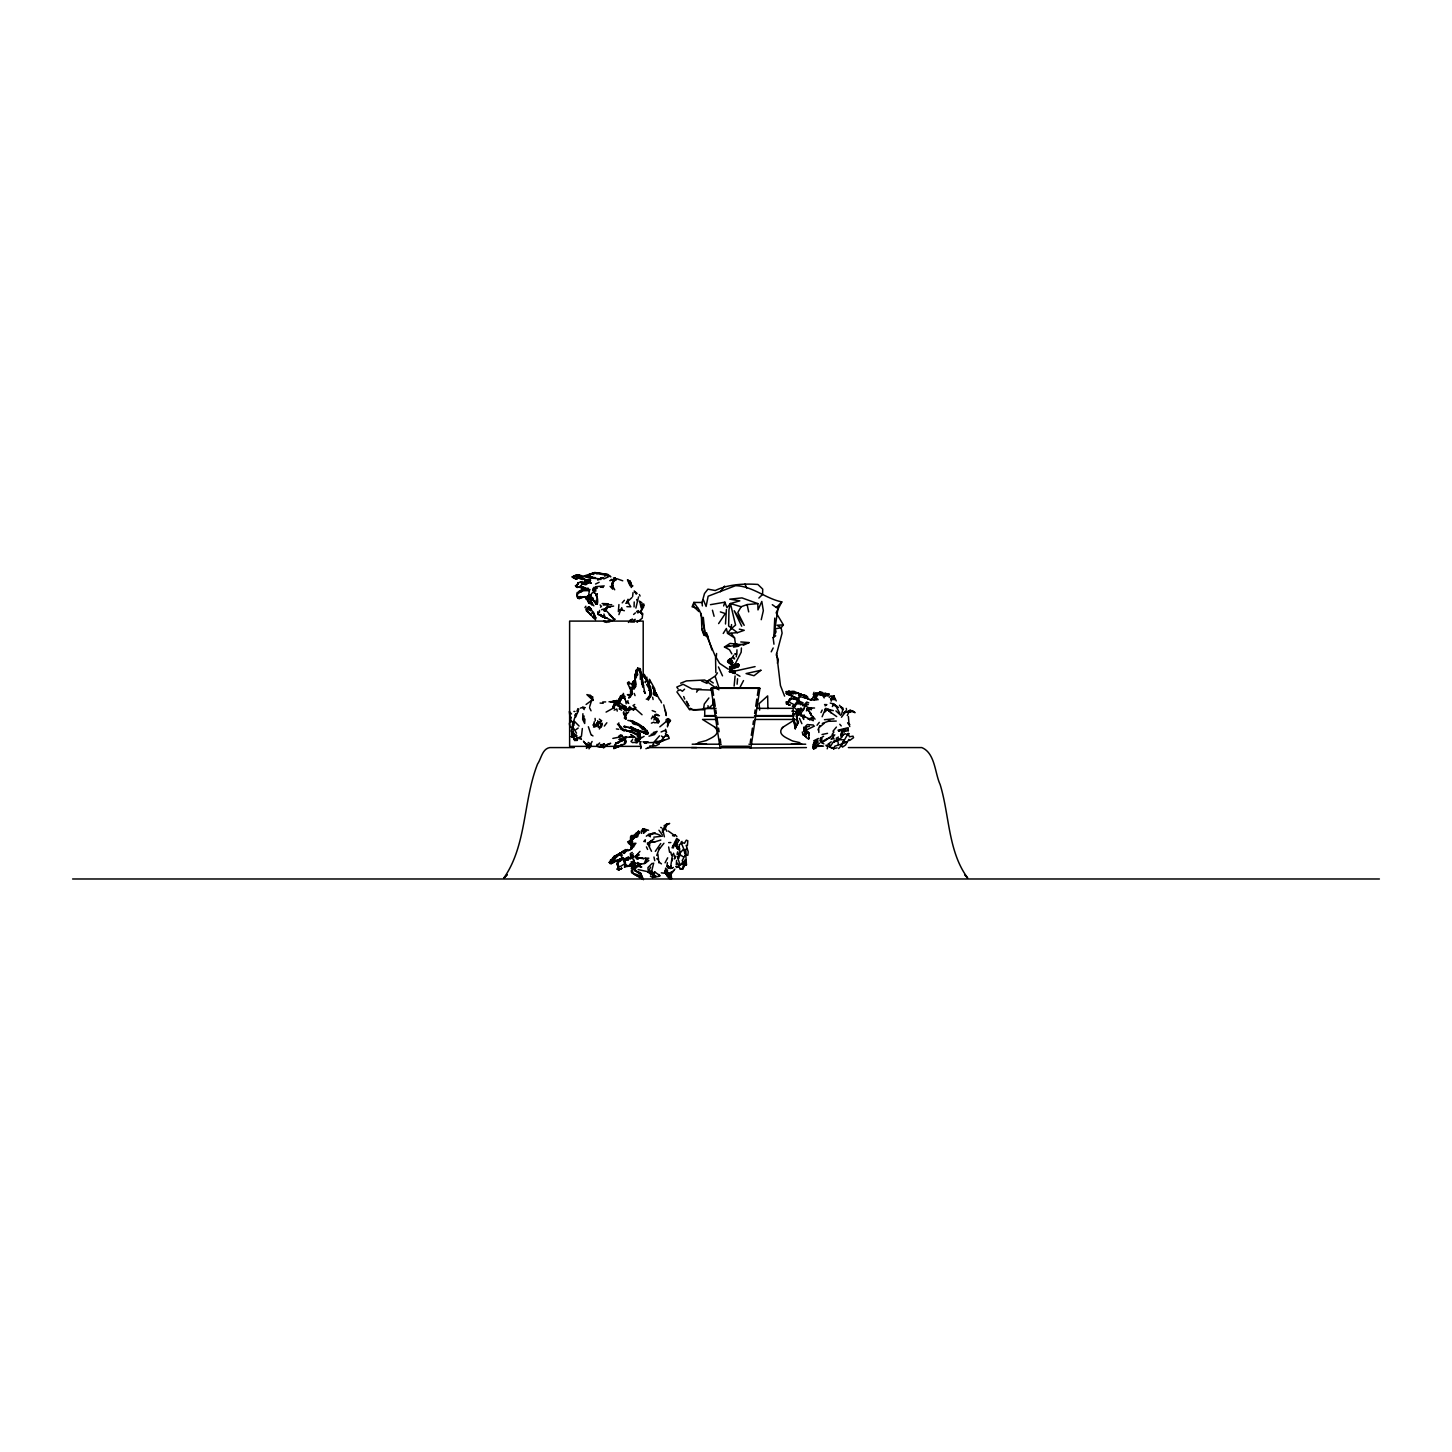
<?xml version="1.0" encoding="UTF-8"?>
<svg xmlns="http://www.w3.org/2000/svg" width="1452" height="1452" viewBox="0 0 1452 1452"><rect width="100%" height="100%" fill="white"/><g stroke="black" fill="none" stroke-linecap="round" stroke-linejoin="round"><path stroke-width="1.5" d="M827.313 710.373L827.822 709.193L824.881 712.006M654.471 694.292L656.032 694.945L656.032 693.112L659.734 699.864M674 870.293L670.261 874.013L671.496 878.623L669.263 878.442L667.303 876.246M734.676 664.326L734.621 667.938L733.913 664.29M796.259 725.891L795.279 728.795L793.355 718.522M658.936 862.887L657.865 854.23M798.164 693.203L807.856 697.196L794.062 691.442L786.24 691.624L786.73 694.02L796.422 697.922M734.476 667.866L733.823 664.98L734.676 667.847M620.857 854.974L619.986 854.556L621.311 852.85L623.271 851.761L624.941 852.687L627.391 849.529L614.105 856.353L609.187 862.452L611.328 863.613L620.548 858.731M632.6 723.55C634.506 719.139 646.104 729.067 648.336 732.933L647.538 734.313L632.201 728.105M673.383 867.407L671.949 868.223L670.642 866.917L672.494 854.357M731.155 672.149L731.953 670.279M734.04 667.031L734.458 664.29M589.494 590.292L588.623 595.084L596.391 604.232L596.917 600.021M666.577 732.552L665.579 729.303M678.61 858.313L677.775 856.771L678.61 858.313L680.298 851.235L679.264 850.908L679.355 844.61L682.749 842.741L684.455 843.285L686.288 840.163L687.812 840.744L687.395 845.572L686.143 845.373L688.23 851.761L687.831 855.264L685.761 855.192L684.927 850.6M823.865 743.878L821.886 742.335L824.682 739.921M686.179 860.183L685.961 862.742L681.895 862.978L684.309 863.305M733.932 666.178L734.44 667.684L734.186 665.179L731.282 665.996L731.935 668.501L736.89 667.339L737.326 665.506L735.547 664.762L736.89 664.254M807.076 729.866L804.989 731.536C802.303 733.968 809.127 741.954 809.163 737.344M582.343 728.523L581.435 736.255L578.604 737.689M614.632 579.965L611.673 585.283L612.435 582.778L611.746 584.63L613.107 585.755L612.435 582.778L614.269 578.495L615.485 578.168L615.702 580.437L615.739 578.803L617.064 578.785L622.745 580.8M630.821 837.731L630.985 838.857M649.97 870.746L649.57 873.487M736.926 651.585L736.944 649.824M625.848 738.451L625.885 736.618M634.669 687.413L634.324 685.035L633.925 689.246L635.976 686.016M638.463 876.5L632.382 873.215L631.402 871.999L631.438 870.165L632.382 870.401M838.603 707.596L833.194 703.548M616.428 703.421L614.613 704.619L614.269 708.177L612.835 706.325L614.269 708.177C613.724 706.452 616.701 699.138 612.617 701.461L616.065 701.189L617.027 705.472M636.176 684.636L635.159 679.191L636.629 676.578M677.503 848.93L675.852 846.026L679.899 849.057L677.503 848.93L677.467 846.08M729.539 666.668C733.097 666.196 733.677 668.483 729.757 669.699M795.279 728.795L794.171 718.903M658.899 874.449C662.402 877.425 651.894 877.498 651.767 873.886L651.839 871.218M625.83 865.682L624.523 867.261L625.83 865.682L626.157 866.626L631.693 865.809M733.786 665.56L731.227 664.635L732.425 662.602L731.263 664.78L727.506 661.567L729.83 659.045L731.136 661.531L729.285 659.426L732.679 657.375L734.658 658.718L732.788 657.339L733.659 655.269M811.269 708.794L807.711 708.467L806.441 710.808L809.091 708.83L811.468 709.774M588.296 607.444L586.789 610.711L588.895 607.335L586.789 610.711L591.073 614.686L586.463 610.929L585.846 609.114L587.534 607.317M634.07 606.936L634.215 601.963M683.402 862.833L682.204 860.582L685.761 854.157L686.469 864.829L683.529 865.955M730.247 660.969C730.447 665.288 725.855 657.919 730.374 660.333C731.971 665.433 725.038 661.64 729.939 660.914C729.557 663.255 732.098 666.141 729.757 660.388M818.002 729.92L819.817 725.583M666.123 720.736L666.159 719.52M734.113 686.124L735.093 675.997M808.383 704.565L806.477 703.893L806.731 706.307L805.043 706.434L802.72 709.955L799.707 709.865L800.161 711.807M634.324 874.358L643.399 879.531L640.332 872.652L634.143 870.401L636.139 870.783M621.202 738.396L620.204 741.682L616.392 742.861L613.869 748.669L622.019 744.44M625.703 740.139L625.612 741.663L625.068 737.997L624.56 739.776M632.019 585.864L631.765 586.481M599.44 612.272L599.495 610.421M618.352 611.619L618.933 604.577M731.772 664.435L732.244 663.074M612.399 584.013L613.125 580.981L611.473 579.348L610.838 580.419M655.687 694.31L654.67 688.702L649.389 679.264L649.262 684.164L650.26 680.48M588.931 608.424L588.514 607.698M804.226 697.305L805.352 696.053L804.299 695.199L799.235 694.782L799.507 696.47M645.958 858.695L645.795 862.669L648.844 860.528L645.958 858.695L645.795 862.669L644.234 863.559L640.314 864.23L637.628 862.452M831.161 701.153L832.341 697.904M647.501 698.267L649.716 695.508L649.843 691.479L649.933 694.147M676.886 691.86L689.518 709.592L690.19 708.286L693.62 710.064L708.503 708.376L713.113 704.274L713.241 701.28M737.09 684.219L737.562 678.737M587.806 581.326L582.506 578.622L587.171 579.983M734.458 673.492L734.712 670.588L731.59 670.189M840.708 745.566L844.175 741.845M625.649 713.476L625.576 714.711L626.084 713.767M797.057 724.984L798.237 722.824L797.021 719.321L797.529 712.896L799.163 711.298L799.38 713.005M622.091 610.257L621.746 608.878L619.605 610.403L620.912 609.314L618.897 614.613M639.261 734.785L639.715 735.783L639.007 734.04L640.096 734.04L638.408 740.302L635.831 738.596L638.408 740.302L639.969 739.268L638.971 738.124L640.096 734.04L637.246 731.3M736.89 652.492L736.237 656.867M573.141 722.86L573.086 735.656L576.952 735.656L574.629 736.091M584.92 719.049L584.684 723.513L582.669 719.375L582.905 713.712M587.28 609.205L588.605 609.658L588.732 607.172L589.766 609.731M618.516 746.818L624.886 743.714L626.03 742.625L625.431 740.847M741.428 647.991L741.173 652.22L735.565 663.128M625.14 709.356L626.157 707.723L625.63 709.266L626.03 706.997L624.596 705.726L625.812 710.954M617.735 701.988L620.476 696.161L622.618 695.49L619.841 701.842M635.885 608.079L638.553 596.899M630.35 838.33L638.626 831.234L639.461 832.813L637.101 836.134M648.282 700.136C652.42 694.673 650.696 686.814 647.302 681.605L646.775 677.031M729.684 668.918C733.187 668.356 730.81 676.85 734.676 671.387M791.503 695.689L788.4 691.951L788.146 694.02L792.411 695.817M614.087 705.545L614.25 700.826M639.043 740.375L640.713 736.636M625.449 717.905L626.484 714.348L625.376 715.691M632.419 689.246L632.745 684.963M631.257 587.515L630.404 581.544L627.536 579.947L630.041 585.755M632.927 683.583L633.653 681.169L635.304 684.437L633.653 681.169L632.673 683.003L634.687 686.542L635.141 674.454L637.7 668.029L640.441 669.408L640.314 679.409M679.881 869.095L682.785 868.968L682.621 866.935M685.525 855.645L685.852 851.453M616.356 860.437L611.328 863.613L610.62 859.747L610.566 862.307L609.187 862.452M732.28 662.892L730.338 661.077L729.721 662.039M814.753 747.907L815.08 743.678L816.441 742.88M848.912 711.698L852.469 710.7L855.047 712.678C852.814 710.3 842.396 713.095 846.607 711.752L850.219 712.043M583.668 720.664L584.067 715.981M605.829 746.128L603.778 747.671L600.275 744.531M665.923 874.322L666.032 873.233L666.777 875.538M715.527 656.177L715.836 672.548M634.978 677.812L636.012 672.748M636.611 672.203L637.519 675.107L637.682 673.909M716.598 653.473L716.235 657.556L719.611 663.364L728.305 669.19M803.137 702.859L798.164 700.699L800.233 693.784L808.401 698.702M633.943 859.929L634.833 863.795M667.503 869.857C667.63 871.037 666.105 876.427 668.501 875.447L670.969 878.732L666.758 875.211L665.669 868.115L665.216 872.779L664.798 870.91L664.49 873.215L661.313 872.852M635.758 731.245L632.564 730.229L631.148 727.96L631.874 726.835M667.466 726.871C667.303 719.974 673.474 722.406 667.63 720.246M641.766 867.025L637.882 866.372L638.735 863.559M797.892 712.152L797.529 712.896C803.918 712.478 796.059 711.389 798.219 715.364L795.859 712.369L799.163 712.623L800.669 716.036M645.142 841.924L645.341 839.819L643.78 841.507M619.695 866.245L617.118 869.095L618.643 870.147L621.365 868.26L618.643 870.147L617.517 862.216L620.258 860.637M740.774 641.947L749.069 642.601L741.155 644.597L734.095 644.089L736.89 643.998L735.492 644.198L734.585 637.954L727.561 633.362L731.118 628.77L731.554 624.578M637.482 670.189L637.337 671.477L636.339 670.171L636.049 674.291L637.174 674.2M649.679 846.08L649.425 842.015L654.072 838.766M624.814 863.123L624.269 859.203L628.643 856.789M589.693 607.317L588.967 608.842L590.601 610.802M602.035 615.884L598.224 614.559L597.716 611.782M799.126 712.061L801.286 713.313L801.123 712.387M829.219 697.486L830.726 695.925L834.156 696.379L832.069 698.866L831.633 696.67M847.986 735.293L848.204 733.478L841.198 745.457L842.469 747.09L845.409 745.13L848.93 739.413L849.601 740.502L853.558 737.689L853.014 736.164L849.456 736.781L848.767 735.111L845.137 733.732L841.906 735.692L840.69 738.723L834.192 741.99L834.827 740.375L834.192 741.99M572.941 725.564L572.723 723.55L572.179 727.307L570.019 727.343L569.384 723.695L571.326 717.234L570.037 717.433L569.347 711.589L571.507 713.93M617.717 701.479L616.356 700.517L616.646 702.695L622.981 708.231L621.51 707.56M667.375 862.706L666.922 866.481L672.312 868.006M584.158 709.592L582.706 707.342L580.364 708.14M632.636 865.319L632.727 867.552L637.283 872.071L640.749 873.414L641.639 875.719M661.513 702.822L660.533 700.372M670.261 874.013L671.405 872.144L670.606 875.102M808.782 739.177L808.528 732.262L809.091 734.948L808.528 732.262L804.989 731.536L804.916 735.855M638.644 833.611L638.626 831.234L637.646 831.905M577.025 711.298L577.878 708.63L578.858 709.229M725.492 623.979L726.399 609.568M621.002 697.976L620.893 699.646L622.472 696.434M731.263 670.098L730.937 671.895L732.008 671.06M836.697 716.598L828.838 711.099L829.019 709.756L824.809 709.302L825.988 708.213M632.691 872.761L632.618 871.654M592.289 698.267L591.581 697.65L592.942 700.354L586.88 694.601L590.256 695.381L592.289 698.267L589.73 706.489M631.33 847.006L631.094 848.676L634.016 846.498M584.866 575.918L589.948 575.7L590.22 573.939L589.948 575.7L584.285 575.918L594.83 572.469L605.811 574.484M644.289 729.739L642.692 727.252L644.016 727.851M642.347 728.759L643.508 729.049L640.459 725.691M593.233 590.801L596.336 587.407L594.177 589.131L594.921 590.819L594.177 589.131M634.506 687.141L634.923 678.556M654.761 715.001L655.796 714.493L654.888 716.417L655.796 714.493L656.921 715.037M650.405 876.209L652.765 877.498L653.11 876.463M650.387 873.324L652.002 874.086M750.23 742.625L750.775 738.995M751.319 735.365L752.426 728.087M752.971 724.457L753.534 720.827M754.623 713.549L755.167 709.919M755.73 706.271L756.819 699.011M757.381 695.363L758.47 688.103L759.904 688.321L750.92 747.726M575.718 578.44L576.789 577.805M594.376 589.004L593.814 589.276M607.553 744.64L606.174 744.658M628.026 599.259L627.173 601.255L630.785 606.791L626.883 606.646M637.628 738.669L637.138 739.068M653.672 863.069L650.786 874.794M703.494 709.12L704.311 703.984L708.885 697.976M584.993 596.554L579.221 598.605L577.624 597.897L577.134 592.579L584.956 589.929M589.439 581.635L588.133 580.655L591.291 583.305L588.695 581.381L588.405 583.051L586.535 582.851L586.499 584.557M627.609 841.67L628.825 843.666L629.442 840.672L636.629 835.136L638.481 831.615L639.461 832.813L637.646 833.648M794.062 691.442L792.52 693.04L794.589 692.223L793.209 691.606M605.557 610.076L605.811 608.442L605.103 611.256M640.078 596.028L639.352 594.558M592.706 700.572L592.725 696.851L590.601 696.27M638.535 612.544L637.355 612.617L640.532 611.709L643.599 607.045L643.962 604.195L642.528 603.923M574.175 723.64L574.538 721.444L579.076 726.054M623.38 696.415L620.058 699.247L623.253 697.123L622.382 696.778L621.42 697.94L624.215 697.958L623.162 697.377M628.879 850.092L619.859 853.141L621.783 857.352L623.815 859.185L625.249 858.549M616.719 703.185L616.356 700.517L615.648 702.205L616.846 701.243L621.147 703.839L624.197 706.089L624.959 708.63L626.03 706.997M631.947 694.637L632.346 692.423M624.777 851.326L624.995 852.487M702.369 605.883L702.042 602.489L704.51 593.505L707.923 589.167L715.273 590.51C728.124 584.321 743.696 583.486 757.871 584.448L762.736 589.131L762.572 594.431L758.87 598.061M821.378 740.248L821.669 738.596L820.416 738.342L822.721 743.442M734.639 665.778L734.73 667.484M601.927 725.964L600.62 723.023L601.328 726.78L601.128 725.818M848.64 723.332L849.783 726.599M632.582 596.59L633.036 592.579M676.051 840.744L676.578 846.244M813.664 697.486L813.991 695.78L812.194 698.92M841.398 734.494L842.106 737.017L842.759 735.166L840.654 735.093L841.071 736.2L841.398 734.494L843.43 734.658M618.788 701.588L619.224 699.991L618.153 700.154M737.67 666.74C740.665 662.384 732.57 666.958 738.669 666.486M736.309 664.871L737.38 666.214M594.267 721.771L593.559 725.437L594.794 725.728L597.498 722.479L596.572 723.822M797.275 717.615L796.259 715.836L798.237 722.824M613.652 857.116L615.013 856.444L614.305 858.549L617.154 854.919M821.052 741.754L821.669 738.596M577.388 740.393L574.683 740.466L575.137 738.687L577.46 737.906L572.887 731.844M666.051 826.732L662.439 832.159L662.638 828.965L664.381 836.788M793.627 715.6L793.228 713.64M805.678 732.933L806.169 730.628M593.323 724.929L594.195 723.659L593.323 724.929L594.431 724.802M672.058 847.787L676.741 838.367L678.937 840.69M832.377 706.543L833.666 704.202L835.644 705.69L839.819 713.313M625.122 710.119L622.218 707.433M833.829 741.137L830.108 746.745L831.506 748.034M635.54 855.718L635.123 857.696L642.365 857.787L636.666 857.696L635.903 856.916L638.426 854.411M676.559 860.437L676.342 864.648L677.249 863.123L678.683 865.047L683.112 863.94L686.469 864.829M588.532 597.843L587.751 601.418L589.294 603.379M619.732 701.552L620.367 698.721M638.698 740.32L637.319 739.74L637.954 741.428L636.321 742.281L632.491 742.571L630.985 741.446L632.618 739.594M814.59 745.33L813.519 744.694L814.59 745.33L813.683 749.341L813.628 743.86L818.347 738.451L813.701 740.847M619.768 735.42L618.752 736.418L622.4 736.255M624.65 743.333L624.741 740.23L622 739.685M667.993 721.753L667.648 723.278L667.012 721.735M761.247 619.695L763.335 610.693L761.81 601.437L757.98 609.913L757.835 603.633L741.99 597.897L729.793 599.168L739.83 600.838L730.447 603.56L726.944 607.698L724.875 602.181L710.445 604.667M833.684 748.869L834.773 746.201L841.216 744.168L841.978 744.785L838.675 748.56M618.879 722.878L618.479 724.621L620.349 727.089L617.445 724.076M803.773 719.484L801.921 715.419L813.302 720.7L812.83 717.306L809.69 719.738L812.83 717.306M632.074 843.449L632.564 841.38M651.767 873.886L653.11 874.358L653.454 872.906L651.767 873.886L655.015 876.718M777.401 663.292L778.308 659.389L776.275 655.07L782.102 633.09L781.14 627.772L783.372 624.868L776.13 612.78L781.811 601.908C765.476 598.587 752.771 586.118 735.492 585.682L708.14 596.209L706.108 606.446L703.385 599.912M615.321 578.15C613.633 580.491 616.846 577.007 613.416 578.041M677.031 854.339L677.63 851.852M597.625 720.809L598.66 722.878L595.756 724.875L597.752 724.73L601.545 720.718L599.367 719.121M590.583 598.006C585.21 603.415 587.588 599.077 588.913 595.284M757.835 603.633L747.108 604.577L741.137 606.736L730.447 603.56L728.958 609.713L728.65 625.975L737.434 632.673L744.259 630.295L739.322 629.152M731.191 668.501C728.668 671.368 731.626 668.864 729.576 667.43M841.615 714.311L842.977 708.866M731.463 663.854L733.187 662.366M734.113 671.913L735.093 670.679M640.586 748.615L641.058 747.562M847.877 730.882L848.222 727.706L838.004 730.211M648.245 681.242L647.302 681.605L644.615 676.977L648.391 682.585M665.379 826.279L666.468 824.155L669.662 823.465C666.395 823.647 661.822 833.412 663.51 829.328L664.127 828.874M637.41 856.408L637.21 858.35L637.065 856.081L639.316 854.883M617.517 862.216L617.209 864.938M684.999 853.449L685.544 851.707M794.788 698.92L790.414 698.503L787.964 702.006L786.276 701.988L786.458 703.839L789.652 704.692L786.458 703.839L788.109 701.988L790.124 702.115M590.22 746.001L590.71 744.241M630.513 840.817L630.35 842.959L631.148 838.639M735.438 664.199L736.618 666.341M633.272 681.278L632.564 684.763M678.265 839.764L678.12 842.106L676.432 843.394L677.485 844.483L676.069 840.581L673.22 848.022L672.929 845.953M824.355 695.98L828.42 695.635L829.092 693.983L824.827 694.982L815.951 693.058L813.483 696.543L815.207 695.454M734.222 671.296L733.895 672.984M588.605 609.658L589.276 607.353M617.917 703.675L621.093 698.103M624.215 731.082L621.91 729.576L634.361 732.933L622.436 729.194L619.296 725.564M614.051 858.404L611.092 861.29L615.575 858.35L614.541 859.094M656.141 718.794L652.837 716.272L651.367 718.831M624.777 699.065L624.106 696.76M641.984 677.34L643.526 673.928L645.323 678.229M646.521 734.004L647.538 734.313M668.9 722.116L669.699 720.628L667.557 725.8M668.682 736.836L667.321 734.766L669.263 738.433L656.721 743.061L657.339 741.809L658.918 741.972L659.317 744.005L655.814 745.783L649.625 746.019L650.115 747.163L645.886 748.688M826.605 694.782L828.475 694.836L827.93 693.657M813.193 744.93L812.793 747.853M656.74 855.428L659.535 847.95M795.133 714.475L794.698 713.622L793.282 714.765M625.122 852.378L624.886 850.709L623.561 850.963L616.61 857.061M801.758 712.097L804.154 708.921M599.349 729.013L600.239 726.508M827.186 748.815L827.822 746.836M580.546 592.053L580.637 590.51L582.742 589.476M589.004 595.774L590.075 594.703M666.468 824.155L663.382 829.564L665.125 826.968M598.043 722.733L601.545 720.718M723.64 605.956L724.875 602.181M627.954 727.434L634.342 728.468M732.171 663.292L731.717 664.163L732.207 663.183M617.899 864.466L617.59 865.392L617.118 863.686L618.189 863.686L618.298 867.697M605.811 608.442L604.595 610.566M621.728 607.644L621.51 609.894L624.36 610.729M636.775 675.053L636.375 673.855M674.527 858.967L675.997 856.353L674.418 856.208L673.51 853.195M797.021 719.321L797.348 723.042M613.053 582.724L614.613 577.932M619.695 855.319L619.859 853.141L621.456 853.54M847.26 715.527L849.384 711.117M630.567 836.606L631.82 835.426L630.422 837.35M839.982 729.684L838.584 731.245L846.099 728.614L844.029 732.207L844.193 730.719L846.262 731.173L848.149 729.775M665.107 735.946L659.716 742.281L664.417 739.812M577.805 582.597L578.277 584.285C577.569 580.165 579.221 584.866 575.464 585.773L576.535 586.717L577.696 583.559L577.715 584.521M587.552 598.551L587.461 596.355L586.318 599.259L588.006 598.732M827.822 709.193L833.303 710.645M646.449 731.826L645.36 731.028L646.449 731.826L646.993 730.356L646.43 734.295L641.711 731.499M575.809 716.907L577.351 712.642M790.56 702.895L795.097 705.127L797.965 699.955M801.613 714.584L801.758 716.09M840.654 735.093L841.797 731.971L841.488 734.875M654.58 873.324L654.616 871.636L653.11 874.358M624.433 860.165L624.814 859.112L628.335 860.147M629.896 706.489L626.102 710.445L634.796 708.249L642.038 714.747M622 852.378L617.826 854.575M822.104 716.762L824.827 710.373L827.005 709.592M592.089 741.482L590.655 744.096L588.223 742.426M652.765 745.656L653.527 743.587L653.563 745.42M682.785 868.968L686.016 860.836M584.357 578.894L580.782 576.135L576.281 575.301L572.179 576.916L576.535 579.239L579.457 577.261L588.459 581.417L586.227 580.056M632.382 873.215L632.763 872.216M671.768 861.145L672.73 858.622M677.866 847.042L678.61 849.311L677.521 847.968L678.955 846.516M587.08 746.564L587.878 747.49L587.08 746.564L586.408 748.306L587.897 745.802L584.194 742.226M641.022 747.744L640.205 741.736M816.205 746.727L815.48 748.433L816.804 745.747L822.068 746.219M824.663 740.974L833.267 734.785M798.546 722.025L795.514 727.688M655.85 718.94L659.172 721.825M819.981 693.512L820.87 694.8M644.234 863.559L646.067 859.039M788.345 692.332L789.743 692.64L788.345 692.332L789.235 690.989L786.73 694.02L788.763 694.51M637.737 620.567L637.047 622.182L642.22 618.225L642.692 613.452L640.641 612.581L642.492 614.704L640.423 611.038L641.602 610.475M834.156 696.379L831.47 699.828M628.879 698.285L629.642 696.506M638.408 833.375L638.045 831.506M633.562 865.21L632.382 866.79C636.52 864.612 633.036 865.083 631.783 867.77M819.581 691.769L822.141 692.295M795.823 704.002L798.11 701.77M573.558 722.443L572.596 724.602L575.99 713.658L574.883 715.092M728.323 661.586L728.904 659.752L728.142 660.478M577.733 712.587L577.606 710.3M637.882 866.372L636.629 865.501M637.283 673.111L636.176 673.438L636.339 670.171L640.441 669.408M613.524 580.909L614.541 578.713M625.776 603.342L631.856 597.625M594.195 723.659L593.541 725.437L594.794 725.728L593.523 727.071M600.565 727.652L601.219 726.2M633.163 868.641L633.671 867.534L632.074 867.57M582.851 590.674L586.027 590.002M793.845 692.894L797.13 692.858M842.033 743.751L843.884 741.21M632.727 867.552L633.453 865.265L635.45 864.938L634.633 864.466M649.135 870.256L650.641 867.025M597.934 723.477L599.259 722.933L597.462 726L594.54 726.944M820.289 694.401L816.296 694.963M820.979 712.569L822.177 710.046M650.187 694.655L648.79 684.582L650.278 686.27L651.712 694.219M629.097 842.723L630.513 844.81L630.785 842.795M633.072 682.367L633.653 681.169M804.281 697.65L805.352 696.053M628.643 684.255L627.536 682.966L629.388 682.059M631.112 841.634L632.999 839.056L632.382 837.877L633.272 838.221M630.241 697.232L631.547 694.546M620.639 700.154L621.637 698.14M773.952 644.198L773.154 637.682L776.04 631.856L775.223 628.77L781.14 627.772L777.038 625.249L783.372 624.868M581.109 585.61L582.76 588.532L581.109 585.61L582.143 583.631L586.771 584.121L586.535 582.851L588.405 583.051M614.486 745.42L616.392 742.861M798.473 695.072L800.233 693.784L800.96 695.254M804.989 731.536L805.497 732.879L806.822 732.189L805.388 736.237M771.23 651.821L773.172 647.973M653.89 719.956L654.689 718.395L652.837 716.272M598.514 612.435L598.224 614.559M623.271 693.348L623.707 694.292L620.476 696.161M589.022 748.869L589.875 747.181M590.764 746.782L591.381 745.366M814.009 692.295L813.265 694.528L814.173 694.129M645.341 682.676L645.777 681.133L645.105 681.914M624.542 740.175L625.231 741.21M739.612 688.085L743.515 680.589M635.522 676.995L636.194 675.725M803.7 717.27L803.537 718.649M576.045 734.73L575.555 735.62M665.052 862.797L667.684 857.823M682.331 864.811L684.981 859.856M596.391 604.232C600.021 601.346 594.939 586.644 590.855 594.794L588.623 595.084M653.291 732.552L657.121 731.354L654.507 734.585L648.971 736.182M633.199 866.663L633.744 865.701M582.76 588.532L582.089 586.717L583.631 586.808L583.577 588.949M682.803 868.695L683.729 867.007M809.091 708.83L807.621 709.556L811.214 713.967L806.604 708.376L808.383 707.433M841.452 717.252L846.298 710.863L843.757 712.769L847.333 711.952M618.116 743.388L620.821 740.52L622.781 740.683L620.657 740.992M631.947 694.147L629.115 697.16M630.64 840.436L629.551 842.396L629.442 840.672M581.78 589.893L579.366 592.089L580.491 590.928M633.58 864.829L630.168 866.499L633.816 861.689L632.618 857.642L633.616 856.281L631.62 854.901L633.344 853.867M628.407 622.454L632.31 618.988M595.03 588.949L595.302 587.661M597.099 744.313C594.757 747.998 604.322 747.925 604.177 743.624L601.527 746.945M614.813 579.312L615.285 578.422M741.137 606.736L737.816 612.49L744.204 625.34L734.186 610.711L741.718 626.193M630.495 727.924L630.967 727.107L631.33 728.614L638.88 732.643M831.197 699.991L831.415 698.902M843.376 741.663L844.429 739.885L838.875 739.667M575.065 575.609L573.649 577.969L576.535 579.239L577.079 577.642M603.161 744.404L601.491 744.64M822.485 741.482L823.647 741.337M794.516 706.434L792.465 706.452L794.516 706.434L793.99 707.287L798.201 710.99M650.877 696.524L651.004 693.766L648.645 697.904M612 860.8L611.092 861.29M593.396 612.145L595.973 618.316C593.269 615.122 593.106 609.822 588.732 607.281M660.805 840.018L654.852 841.888L650.623 841.47L649.189 842.886L648.391 845.064L651.512 851.271M731.881 660.569L730.846 658.899L731.645 660.587M655.306 851.362L660.751 843.521M604.704 609.041L607.027 607.136L613.615 606.083M573.957 735.202L571.199 736.618L573.231 737.434L574.683 740.466M577.315 593.469L579.529 592.688M790.541 692.55L792.774 693.239L792.175 691.388M813.392 744.096L814.681 742.008L813.773 742.644M632.056 692.967L630.803 694.982L630.44 690.989M807.457 710.391L809.073 709.302M736.854 665.615L737.253 664.254L736.273 665.815M659.535 735.837L654.416 741.609L657.411 741.264M656.631 722.297L658.282 722.715L658.682 721.063L656.631 722.297L658.518 722.334L654.562 722.824M723.241 633.471L726.363 628.498L727.561 633.362L737.434 632.673M696.579 692.132L698.14 689.646L711.353 690.063M832.776 705.4L833.666 704.202M831.07 739.304L834.809 734.803M804.063 697.287L804.807 696.361M813.737 744.894L818.202 740.956M737.434 666.722L738.977 665.506L738.015 664.217M788.109 701.988L790.414 698.503L791.104 699.319L789.434 699.955L790.324 699.592M731.518 670.279L729.648 671.895M847.659 712.369L848.694 710.845M592.525 599.658L591.563 598.315L591.654 599.712M718.613 623.598L725.292 613.579L720.337 611.891M650.913 871.273L649.933 872.743L647.646 871.708L650.478 873.759M829.419 745.947L830.127 747.399M629.696 707.741L631.693 708.322L626.411 709.611M632.872 846.28L635.94 843.285L630.404 843.612M630.513 620.712L631.729 619.75M589.929 601.11L588.568 603.125L592.47 603.143M717.451 672.893L715.455 675.852L706.67 681.678L709.175 680.28L713.259 682.966M619.931 868.877L619.351 868.532M649.607 697.105L650.26 696.161M734.857 671.332L735.129 673.674M602.798 745.566L603.851 744.204M589.712 595.538L590.202 597.28L587.261 596.59L589.548 596.935M615.684 857.188L616.61 855.881M577.551 578.277L579.475 577.805L578.313 577.569M631.566 864.121L633.054 863.323M577.715 711.643L578.477 710.554M670.534 873.85L671.75 872.144L667.503 873.559L671.822 878.224M643.454 676.342L644.851 676.124L644.742 678.066L644.724 675.071L643.127 675.089M604.54 611.31L607.408 608.188M631.221 840.127L629.551 842.396L631.711 838.947M631.638 867.624L633.199 865.519M832.141 734.422L833.938 731.971M635.559 856.371L639.969 851.38M794.952 719.647L783.427 726.871A19.166 13.558 90 0 0 781.612 728.741C777.746 735.093 787.438 738.16 791.54 740.52M731.263 670.062L729.612 668.646M653.926 875.737L653.709 876.699L656.812 876.445M646.322 836.189L648.627 834.573M617.917 706.035L618.625 705.091M586.318 599.259L587.806 597.28L591.908 600.093L591.037 597.371M804.517 730.138L805.116 731.118L803.882 730.701M643.309 604.504L642.619 605.393L643.744 605.411M642.31 606.373L641.149 607.898L639.66 601.055M720.355 591.726L724.639 586.082M604.322 726.091L606.863 722.769M592.67 589.149L594.14 587.225M817.04 725.274L819.273 722.352M736.581 664.453L737.925 664.544M618.625 862.034L623.489 858.822M639.08 864.013L638.118 865.247L641.221 864.249M572.179 576.916L578.622 574.847L589.058 577.878L600.547 578.912L597.643 580.092M663.927 843.249L658.827 849.674M797.529 712.896L799.181 711.407M597.752 724.73L599.077 723.078M633.725 685.199L634.324 683.656M587.479 746.836L586.862 744.096L587.897 745.802M642.365 732.08L646.957 731.735L644.978 733.278M589.004 582.325L590.22 583.032M613.652 859.058L612.653 859.747M639.424 863.613L640.368 866.499L640.042 865.646M797.856 710.917L796.803 712.206L799.943 712.406M643.526 673.928L643.399 675.234L641.675 674.962M619.133 708.866L621.765 707.923L625.957 708.848M838.167 738.723L838.185 740.121L837.241 739.794L839.456 739.286M832.976 731.263L836.425 727.071M730.029 662.421L732.098 661.023M577.17 596.935L579.221 598.605M803.646 731.372L814.481 726.036M587.243 597.952L585.61 598.206M597.371 588.024L595.048 589.621M622.2 602.87L624.414 600.275M621.746 706.071L624.959 708.63L626.157 707.723M590.129 574.339L596.953 572.723L607.862 574.556L610.421 576.553M618.988 699.12L622.618 695.49M628.77 711.789L627.191 713.495L626.774 712.442M621.91 852.378L619.986 854.556L620.893 853.54M843.176 731.481L845.971 728.722M630.912 730.556L632.346 728.958L631.239 727.906L632.709 728.305M628.335 682.113L627.536 682.966L631.293 691.515M681.841 864.176L683.565 862.27M642.546 728.16L643.545 727.071M636.847 857.261L637.065 856.081M797.983 702.695L795.043 705.109M596.554 746.274L599.622 742.952M798.709 702.568L805.842 705.763L804.263 704.674L806.695 702.06L808.8 702.822M731.663 672.131L729.085 671.586M674.89 869.076L671.169 873.959M841.543 731.626L843.703 729.358M620.567 866.427L625.685 863.16M667.503 873.559L667.829 872.434M772.301 604.685L776.384 607.553L781.811 601.908M624.523 866.608L626.193 864.884L624.36 864.176M614.269 705.745L614.74 703.458M716.163 686.451L718.867 689.863M805.497 732.879L806.477 731.862M640.586 738.396L644.107 736.309M623.471 859.058L624.814 859.112M652.238 863.268L647.937 867.606L648.155 870.22L650.314 871.853M503.917 877.952L506.984 874.884L503.917 877.952C526.876 845.01 523.047 800.778 537.567 764.006C541.251 758.743 542.213 748.815 549.8 747.58L574.266 747.58M577.751 594.177L576.807 595.12L578.44 598.278M632.582 723.368L632.727 721.662M795.097 705.127L796.349 704.692M815.951 693.058L814.699 694.256L817.53 694.056M577.188 587.497L580.673 586.136M627.954 859.511L629.714 857.823M684.564 689.174L682.404 691.243L680.226 689.791L677.757 690.807M843.721 743.043L842.777 743.206L844.102 743.115M659.825 726.835L666.159 721.571M634.978 837.55L636.72 835.916M623.979 697.577L621.746 697.123M616.555 747.254L614.759 748.125L622.672 744.658M636.593 855.573L638.408 853.921M649.189 842.886L647.556 844.392L647.501 842.777M634.215 733.46L638.644 733.659L634.052 733.369L637.936 735.62M631.33 836.842L632.854 835.444M668.12 736.11L665.343 735.928M641.675 878.224L642.71 878.623M608.751 576.716L608.424 574.883L605.157 574.447L608.116 574.593M686.941 848.422L685.326 849.874L687.068 849.601M592.96 700.227L590.256 695.381M633.598 614.45L635.413 612.871M576.535 733.206L572.578 726.581L571.199 731.009L573.921 737.507M644.234 676.668L645.614 678.356M614.341 706.035L612.345 708.649L606.083 712.097M640.768 674.763L639.715 668.337M731.118 628.77L735.565 625.05L730.447 603.56M816.496 746.818L818.982 745.42L816.804 745.747M819.781 726.998L823.937 723.532M624.523 851.834L624.886 850.709M803.863 697.377L804.789 696.615M576.426 740.32L577.769 739.213M657.702 715.636L659.426 715.691M574.956 578.15L574.139 577.606M590.746 574.611L593.015 572.868M606.773 622.491L608.533 621.075M730.283 662.094L730.12 662.221M803.863 729.612L806.205 728.142M643.363 833.339L646.576 830.744L642.982 828.693L641.167 831.234L641.403 833.394M842.795 733.242L841.216 734.512L842.341 734.168M635.286 685.671L634.306 686.433L635.504 685.961L634.088 684.691L635.032 685.29L633.09 685.017L635.232 685.217M729.757 671.078L730.229 668.809L730.138 669.717M668.991 866.971L667.938 865.682L666.922 866.481L670.134 868.042M600.493 607.172L601.455 606.428L600.148 604.976M804.317 715.092L802.902 715.618M679.845 853.231L683.602 849.13L684.273 851.09M637.301 671.223L636.339 670.171L637.918 669.426L637.7 668.029M621.783 857.352L622.817 857.551M682.059 841.434L681.006 842.233L685.235 852.542L685.163 851.435M621.256 858.386L623.815 859.185M773.154 637.682L775.713 635.794M631.293 847.551L633.508 845.917L632.655 845.59M586.1 704.474L591.273 700.663M575.936 729.666L578.186 728.033M622.309 851.816L625.522 849.547M632.11 868.641L633.671 867.534M842.777 743.206L843.685 742.571M652.765 877.498L654.543 876.591M738.596 666.559C734.984 669.136 736.454 663.274 733.986 664.816M825.117 705.853L826.86 704.656L824.554 704.547M789.507 699.374L791.794 697.849M641.04 858.386L645.886 858.422M648.881 835.989L652.892 833.303M588.387 597.407L591.763 598.133M823.593 736.255L820.416 738.342L821.306 741.79M655.433 695.689C659.19 697.014 654.87 691.551 653.69 689.882M827.295 695.526L828.511 693.711M613.906 747.798L614.94 747.108M632.582 837.151L634.306 836.043M630.44 849.638L631.947 848.676L628.19 850.745M634.705 704.492L633.018 705.581L635.994 707.741M812.321 698.575L810.906 699.483L814.445 700.318M657.339 741.809L655.687 742.662L656.721 743.061M633.943 838.04L632.382 837.877M630.44 621.982L634.451 622.037M604.25 585.918L595.592 586.699M802.321 732.008L802.865 734.639L805.642 734.476M623.561 850.963L625.921 850.6M630.331 859.058L633.616 856.281L630.767 857.097L630.35 853.558L632.292 852.433M674.127 835.789L675.307 835.063L676.904 836.461M571.199 736.618L573.939 736.836M611.564 620.512L599.404 614.505M618.969 741.863L615.557 743.261M631.783 839.619L634.197 838.185M633.762 724.185L639.606 725.201M798.273 697.976L799.054 700.971M678.665 853.159L679.736 854.066L678.883 854.556L679.917 852.542M573.268 725.528L574.23 724.984M638.971 864.993L640.314 864.23M603.578 621.293L605.212 621.347M628.498 858.078L624.306 859.185M617.118 869.095L618.062 868.568M583.105 584.049L582.143 583.631L584.63 583.595M631.438 862.996L629.678 864.63L631.802 863.922M573.159 734.222L574.212 733.641M619.859 738.923L618.842 739.485L619.931 739.703M586.844 609.114L590.492 608.225M831.252 741.809L827.894 744.368L829.637 744.059L829.11 746.401L830.671 747.471M620.077 727.561L621.093 727.035L622.436 729.194L620.403 726.853M656.649 742.172L656.449 742.807M706.525 740.429C710.572 738.124 720.156 735.002 716.272 728.759A19.166 13.558 -90 0 0 714.457 726.889L702.514 719.448L717.034 719.448M706.271 740.556L697.976 742.68M815.516 696.869L817.422 695.889M836.207 738.233L838.494 737.072M661.096 731.953L665.07 730.32L665.542 731.754M649.679 695.109L651.313 694.292M818.329 693.076L814.79 695.218L818.601 693.04M629.823 687.576L631.42 687.232M595.556 584.031L599.132 582.288M676.559 867.516L678.81 866.427L675.706 866.554M608.769 622.128L615.103 619.133M636.611 611.492L638.444 610.602M738.088 666.432C734.766 666.813 740.266 666.051 738.197 664.399M632.31 720.7L634.107 721.934L630.15 720.482L636.974 723.695L641.058 727.833M649.643 834.809L655.161 832.74M666.922 719.085L668.138 718.558M624.959 851.489L623.289 852.251L624.251 853.467L623.271 851.761M607.88 577.079L604.014 578.84L600.583 577.769L603.615 577.66M743.097 645.305L749.069 642.601M633.58 620.058L635.232 619.332M644.18 732.97L646.957 731.735M789.307 692.713L792.465 692.731M735.021 653.745L736.69 654.108L735.111 654.217M577.025 575.591L574.829 575.645L577.932 575.718M626.665 602.689L628.716 602.889M621.91 868.35L619.641 869.312L621.71 868.605M614.142 710.101L616.81 708.993L617.227 711.135M822.286 723.441L829.8 720.736M830.526 698.957L834.591 699.737L833.865 695.907L833.103 697.414L833.847 695.671L831.415 698.485M578.186 597.244L580.165 596.463M610.167 863.686L611.365 863.214M680.643 683.202L686.506 680.897L704.728 680.026L717.252 688.956M651.403 723.132L653.854 722.17M633.199 869.095L635.903 868.55M833.92 747.834L832.758 747.526L833.847 748.579M632.89 585.846L631.929 586.662L632.037 585.156M633.145 837.75L637.954 836.007M622.164 707.723L623.071 707.378M582.325 590.419L585.229 589.512M776.384 607.553L778.199 606.9L773.898 635.903L774.769 618.08M807.221 733.314L808.455 732.879M697.014 690.045L698.14 689.646M797.82 701.806L798.872 701.425L800.361 704.783M801.232 695.29L802.212 694.927L798.854 694.328M683.838 864.993L685.87 864.267M633.036 708.866L634.796 708.249L633.108 710.191L634.778 709.066L629.188 709.32M794.407 723.06L792.992 716.29L793.99 715.945M827.622 738.614L830.163 737.707M591.599 612.907L592.725 613.506M668.501 875.447L667.63 875.81M585.12 587.77L582.96 588.169M600.892 746.8L603.778 747.671M601.564 609.731L603.615 609.023L603.887 610.711M631.783 684.945L632.237 683.039L633.943 683.039M633.344 868.387L635.468 867.679M822.631 693.784L819.436 692.423L828.656 694.165L828.42 695.635L827.295 695.199M808.002 719.139L812.648 717.615M628.752 695.308L630.059 695.018L627.355 694.691L631.184 694.528M580.746 597.226L589.494 596.373L590.202 597.28L588.496 596.718L589.857 598.224M741.155 644.597L724.475 646.993L729.503 649.806L731.844 653.854M607.843 744.168L610.675 743.315L605.72 745.257M624.324 862.125L625.322 861.853M796.985 713.948L798.164 713.622L795.859 712.369M704.347 716.217L715.782 716.108M680.516 864.539L678.538 864.503M633.145 732.425L634.361 732.933M651.095 734.349L655.233 733.224M626.248 710.609L631.929 709.266M806.06 727.18L809.49 726.254M631.112 865.664L624.995 865.465M580.437 597.625L579.13 597.988L584.466 596.845M666.268 824.918L664.236 825.462L664.671 828.91M630.767 857.097L632.636 856.589L625.576 859.983M585.882 606.228L584.938 607.589M619.623 858.985L621.311 858.549M736.055 670.824L755.076 666.613M582.125 590.655L578.785 591.345M610.947 702.223L614.396 701.425L609.005 701.788M848.948 711.335L846.335 711.825L852.469 710.7M795.152 693.82L797.838 693.167M649.734 835.789C649.153 831.814 658.155 833.757 660.315 835.517M592.634 577.315L587.443 576.97L595.52 577.66M655.651 715.382L656.848 714.221M614.014 579.874L609.731 580.618M822.032 734.53L827.531 733.351M574.829 575.645L578.622 574.847L580.782 576.135M833.466 748.651L837.132 747.853M612.998 862.379L610.802 861.018L615.684 861.054M621.728 859.167L613.906 861.054M729.703 666.686L731.191 668.465M729.684 645.958L724.475 646.993L730.047 643.418L735.492 644.016M635.758 833.412L637.265 833.103M595.411 603.651L597.371 603.978L597.48 601.673M733.532 647.12L738.85 646.14M632.437 684.11L628.752 682.93M612.853 738.415L620.53 736.854M633.616 684.11L633.235 683.275M650.024 842.015L654.852 841.888M575.464 585.773L577.333 587.334L579.675 586.971L576.135 586.735M820.67 693.185L814.699 694.256L818.746 693.675M652.71 833.884L648.59 834.265M590.71 580.237L588.133 580.655L590.093 582.07M640.586 675.489L642.51 675.579M646.757 730.955L645.287 730.683L648.336 732.933M633.762 737.162L630.767 734.494L635.014 737.253L622.218 737.053M824.464 719.72L833.974 718.813M629.678 620.476L631.166 619.75M720.047 747.726L711.063 688.321L712.496 688.103L713.604 695.363M589.276 590.619L584.521 590.692M637.918 832.395L638.88 832.25M635.087 742.426L636.738 742.861M799.707 709.865L796.694 710.264L799.689 710.681L797.783 708.685L800.179 708.993M625.812 859.638L628.68 859.275M653.781 837.187L662.529 836.098M580.201 581.889L589.349 582.506M635.686 673.764L635.813 675.216L635.141 674.454L636.212 674.327M599.658 746.655L602.181 746.364M635.903 856.916L637.319 856.753L636.648 858.894L638.1 859.294M804.662 729.394L806.423 729.213M600.402 587.025L602.689 586.771M813.882 699.301L818.148 699.701L814.318 695.689M582.034 582.325L578.604 582.633M611.709 604.667L603.288 605.048M673.655 835.245L675.307 835.063M587.261 596.59L589.494 596.373M792.992 716.29L754.477 716.108M737.598 666.559L736.89 665.942M651.113 840.835L652.492 840.69M588.496 608.642L591.073 608.842M614.414 700.862L615.339 700.79L615.303 704.855M654.689 718.395L654.289 717.252M729.576 668.029L730.592 668.864L730.193 667.866M794.462 693.203L796.059 693.058M799.399 709.81L800.978 710.427M646.267 699.156L648.354 698.993L649.952 696.434M817.113 745.856L819.2 745.693L815.371 743.351M832.159 738.868L834.011 738.741L833.085 737.434M807.911 707.868L814.554 708.013M830.272 703.058L832.994 703.784M804.971 734.385L804.081 734.839L806.277 737.053M631.039 861.835L633.816 861.689M633.907 868.713L635.105 868.659L632.382 866.79M792.647 698.575L798.237 700.227M802.774 715.546L804.971 716.562M635.468 836.915L637.573 836.842M643.163 728.559L644.851 728.505M648.826 858.205L645.232 858.205M602.707 702.006L605.647 701.915M836.243 721.063L828.021 721.317M588.732 580.836L584.757 580.891M589.258 580.183L587.28 580.219L590.147 579.802M648.699 690.226L650.442 690.19M668.646 842.614L670.86 842.559M583.613 588.332L588.296 588.26M579.094 587.044L582.851 588.641M695.98 744.204L706.561 744.15M712.533 688.103L758.434 688.103M711.099 688.321L759.868 688.321M704.728 708.34L716.072 708.34M756.873 708.34L793.155 708.34L793.155 715.618L754.623 715.618M716.072 715.618L704.728 715.618L704.728 710.155M717.125 717.47L753.769 717.47M754.75 719.448L795.369 719.448M692.187 744.204L721.299 744.204M748.942 744.204L805.697 744.204M640.967 746.364L569.62 746.364L569.62 621.093L643.2 621.093L643.2 677.013M721.335 746.274L749.631 746.274M647.683 747.58L696.633 747.58M848.367 747.58L921.784 747.58C935.197 753.043 934.816 773.154 940.134 784.534C949.535 815.062 947.993 851.525 967.667 877.952L964.6 874.884M720.265 747.726L750.702 747.726M720.773 747.98L691.461 747.58M750.067 747.98L806.423 747.58M72.6 878.986L1379.4 878.986M799.925 742.68L792.32 740.919M801.903 744.204L791.322 744.15L801.377 744.204M702.042 602.489L693.893 602.417L692.096 606.809L698.085 608.37C704.238 616.138 699.374 626.665 703.93 634.941L707.142 636.593M596.137 603.959L597.371 603.978L595.955 600.402M604.74 618.116L607.335 618.171M643 741.772L648.173 741.863M616.065 746.292L617.917 746.346M701.28 689.21L692.041 688.938L683.112 684.273L676.795 687.068L678.102 688.992M636.412 866.227L633.562 866.118M602.126 603.56L608.497 603.76M831.796 748.252L834.374 748.343M703.93 634.941L705.146 634.996M631.239 868.477L635.032 868.623M635.123 873.995L640.804 876.01M622.146 858.078L624.596 858.695M808.056 709.429L807.711 708.467M704.601 709.81L689.518 709.592M577.152 576.571C580.963 580.219 576.117 574.665 573.322 576.353M635.141 723.278L634.107 722.987M728.759 661.822L730.138 662.094M672.548 835.68L674.635 835.789M712.406 708.594L708.503 708.376L707.959 705.69M823.574 746.11L817.44 746.401M598.986 721.68L600.166 721.753M600.093 703.077L603.215 703.276M669.644 721.208L670.552 720.628L669.336 719.157M573.903 711.426L574.938 711.498M791.83 711.153L797.112 711.516M792.955 706.035L795.351 706.198L794.698 704.347M612.835 857.769L615.285 858.041M813.392 725.038L807.312 724.566L805.443 726.417L805.606 729.122M635.94 722.933L633.98 721.825M588.967 608.842L590.51 608.969M586.408 577.134L593.904 577.823M654.199 742.226L656.322 742.444L644.107 742.752L646.086 743.333M670.642 866.917L671.296 865.955M800.596 704.075L803.029 704.329M678.828 853.976L679.736 854.066M585.21 707.687L582.597 707.414L584.503 707.596M586.39 589.185L590.02 589.566M607.481 574.756L608.188 576.262M576.535 586.717L578.223 586.898M643.073 729.249L642.147 729.14L643.182 729.866M821.905 695.272L824.282 695.544M593.614 577.896L584.648 576.063M667.92 868.133L670.987 868.514M809.181 708.14L811.614 708.449M637.827 740.647L635.032 740.302L636.085 738.197L637.246 738.651M621.601 728.904L631.257 731.79L629.406 731.354M657.193 714.82L658.409 714.983M795.152 726.635L795.206 724.802M657.774 719.793L655.07 717.724L657.829 718.45L658.918 720.9M847.133 741.99L844.973 741.682L846.298 742.843M580.074 586.844L577.86 587.28M616.138 701.57L617.118 701.715L616.465 700.899M579.475 578.459L582.47 579.566M648.953 871.944L638.136 869.603M671.496 878.623L668.791 877.97M631.602 732.371L632.854 732.57M616.41 728.94L618.733 729.303M589.784 614.16L593.523 617.409M570.491 721.517L572.324 721.807L570.654 720.355M625.848 727.252L624.178 726.091L644.18 732.08M638.898 741.391L641.149 741.754M577.406 577.442L578.477 577.624M577.95 577.007L579.457 577.261L578.822 578.295M648.554 830.235L642.982 828.693L644.18 831.724L643.163 828.838L643.835 830.381L645.251 829.727L643.726 829.001L644.289 832.159M801.722 697.087L806.459 698.013M627.808 720.355L629.751 720.736M636.321 742.281L637.573 742.535M600.583 586.898L603.197 587.443M598.17 578.84L601.037 579.493M797.148 698.231L798.164 700.699M848.041 733.46L849.311 733.75M638.644 730.265L630.404 727.615M634.814 866.644L637.119 867.171M607.117 606.228L610.276 607.009M802.829 694.8L806.64 695.78M792.247 693.566L793.5 693.875L792.774 693.239M628.716 703.421L625.794 701.225L624.251 696.96M816.369 742.553L819.581 743.351M629.66 736.854L631.311 737.271M605.847 617.499L601.437 616.283L605.865 618.098M628.698 580.491L630.204 581.617M796.295 713.132L798.164 713.622M802.865 734.639L804.698 735.402M629.896 582.325L627.536 579.947M631.62 844.284L634.705 845.118M618.352 702.877L620.131 703.367M799.598 701.389L798.491 701.08L802.03 703.567M809.907 713.349L812.993 717.07M622.454 738.832L624.433 739.395M833.611 705.327L836.697 706.216M620.512 734.839L622.128 735.311M644.234 691.152L644.815 693.112L641.929 676.777L640.532 672.24L638.136 669.735L640.713 671.114M623.198 859.657L624.723 860.128M809.744 699.61L811.45 700.136L807.439 698.612M589.203 744.912L586.281 743.896L587.37 745.457M804.299 695.199L806.096 696.778M802.466 705.599L806.731 706.307L804.263 704.674M848.512 724.04L849.837 724.475M619.369 707.124L621.765 707.923M597.008 573.794L595.157 573.159L604.885 574.992L604.903 576.408M623.652 707.287L625.104 707.777M610.802 861.018L613.833 862.034M582.143 583.631L585.519 584.793M656.83 719.974L655.542 719.539L657.81 720.41L655.142 717.851M818.256 694.165L820.924 695.072M804.934 697.759L808.419 698.975M591.218 595.447L589.312 594.794L590.619 598.224M634.851 722.951L632.328 721.753M601.418 615.557L603.578 616.737M589.748 598.333L590.855 598.732M635.468 862.978L637.591 863.74M655.614 876.591L652.983 872.942M581.363 578.676L578.44 577.279M786.276 701.988L787.311 702.369M624.542 706.924L623.616 705.799M601.872 746.709L602.889 746.183M629.859 683.892L628.008 682.785M652.184 710.572L655.542 711.916M643.49 858.822L642.093 858.078M653.563 694.619L655.469 695.381M840.944 707.07L842.85 707.85M798.291 704.057L796.259 703.004M592.579 574.03L593.759 574.538M655.033 872.089L660.061 875.901M701.425 680.879L707.088 683.42M593.251 589.821L592.924 590.401M589.185 576.589L593.287 578.44M686.251 701.425L688.883 705.944L686.633 701.389M581.472 739.395L579.221 738.36L581.054 738.052M684.4 852.288L685.435 852.778M826.025 745.112L827.676 745.911L826.206 745.929M643.599 685.308L641.838 684.455L641.494 680.498M588.732 603.016L589.821 603.542M658.791 861.889L661.44 863.886M603.959 621.51L605.502 622.273M789.942 705.164L787.728 704.038L789.634 705.182M798.691 695.327L800.669 696.488M660.714 827.404L661.676 827.912M684.89 860.673L685.961 861.236M630.277 727.035L636.539 730.483M640.042 601.654L641.875 602.616M791.63 692.931L786.24 691.624M785.931 693.185L787.057 693.784M623.634 726.653L625.503 727.652M638.934 738.687L639.969 739.268M655.142 693.13L656.032 694.945M608.805 575.609L610.838 576.771M825.008 696.561L822.703 695.254L824.173 697.94M621.456 707.85L623.943 709.302M736.69 674.381L739.957 676.269M635.141 674.454L636.158 675.053M588.496 596.972L587.461 596.355L587.788 601.11L587.461 597.462M680.861 868.986L678.193 866.299M803.519 716.036L805.533 717.27M624.669 710.173L623.743 708.794M649.407 834.718L650.351 836.824M649.334 871.527L651.494 872.87M640.314 877.008L641.875 878.024L639.116 875.955M680.77 855.174L683.112 856.734M620.204 853.685L622.454 855.21M796.676 709.592L797.928 710.464M851.743 711.044L850.019 709.828M624.487 717.379L626.375 718.686M661.477 736.037L663.745 737.652M795.623 697.359L797.057 698.376M624.324 718.123L625.903 719.248L625.885 717.778M591.218 596.881L593.378 598.424M668.283 830.998L673.365 834.628M605.266 609.658L613.089 617.844M619.95 709.066L621.601 710.246M601.346 724.076L602.108 724.621L602.072 723.114M659.135 740.774L660.134 741.5M586.898 745.711L583.432 741.155M678.03 854.938L679.717 856.172M636.176 866.953L635.232 866.191M733.913 658.718L733.278 657.901M667.847 719.103L669.281 721.372M678.102 839.456L679.191 840.272M591.944 735.148L592.96 735.946M586.626 580.618L587.606 581.744M796.839 699.084L790.36 694.346M707.886 636.23L703.657 632.89L701.788 629.043M680.117 864.902L677.703 858.041M825.571 693.185L826.769 694.147M633.145 722.824L631.711 721.59M638.136 669.735L640.858 671.967M578.622 574.847L580.001 575.99M653.854 690.952L656.594 694.963L656.231 693.53M641.82 876.899L643.399 879.531M592.888 617.318L595.61 619.822M635.304 591.871L637.119 593.469M656.794 858.695L657.847 859.638M618.552 705.363L620.476 707.088M609.15 614.613L614.595 619.568M799.108 702.514L801.25 704.474M835.935 710.899L840.799 715.382M625.249 740.774L623.452 738.015M698.884 611.564L693.53 606.446L693.893 602.417L698.013 608.315M830.798 710.681L828.221 709.574L828.838 711.099M594.703 589.675L595.992 590.946M618.407 705.781L616.846 704.184M637.319 736.454L638.698 737.834M829.019 709.756L831.415 713.259M800.814 707.923L802.72 709.955M642.328 831.034L643.581 832.359M590.547 603.524L592.053 605.121M631.547 736.872L632.854 737.798L632.346 736.854M624.251 695.78L625.122 696.724M610.13 586.354L612.726 589.185L611.746 584.63L614.704 589.784M815.062 719.176L812.739 716.435M656.431 694.782L657.157 696.234M650.623 841.47L651.549 842.469M839.764 724.258L841.234 725.927M593.432 591.744L594.467 592.906M614.105 856.353L615.049 857.46M631.348 845.264L630.259 843.921L631.511 847.333M840.908 707.16L842.922 709.683L839.456 705.236M667.938 865.682L669.935 868.187M800.179 713.948L800.923 714.874M653.709 692.767L654.598 693.875M651.839 872.398L653.291 874.249M795.242 723.205L796.295 724.548M593.85 605.847L590.492 601.055M652.384 686.796L654.598 690.789L653.128 688.067M580.637 590.51L581.472 592.053M847.587 722.769L848.839 724.439M731.245 633.471L734.585 637.954M591.055 710.808L589.548 707.705M662.239 834.773L658.954 830.235M641.004 726.635L641.929 727.906M634.179 591L636.357 594.049L634.851 591.454M593.541 600.057L594.83 601.908M623.217 712.787L624.469 714.638M641.185 604.032L642.492 606.01L640.532 612.962M589.149 597.952L592.18 603.179M819.799 740.175L821.487 742.752M594.431 615.739L593.904 614.922L594.086 616.338M646.594 684.455L648.663 687.867M637.283 872.071L640.35 874.231M666.795 831.252L664.943 827.513M625.195 864.394L623.108 858.876M836.261 700.935L834.083 696.452M700.899 613.234L704.674 630.967L715.056 655.687M636.684 599.531L637.664 601.309M798.31 700.372L798.872 701.425M573.921 738.705L574.792 740.32M644.289 691.37L645.396 693.439M669.154 721.59L668.483 722.679L668.955 721.154M623.834 714.275L625.54 717.56M649.425 842.015L650.006 843.158M814.59 697.051L815.951 699.955M629.823 580.927L631.257 583.922L628.625 582.288L630.585 582.361M684.255 850.4L685.235 852.542M620.948 729.376L619.205 724.711M588.35 726.744L591.127 734.948M744.949 584.103L746.745 588.024M718.431 666.922L722.515 675.852M800.215 715.146L799.58 713.912M799.453 718.359L801.867 723.677M812.848 747.181L813.61 748.905M646.43 846.879L647.592 849.42M732.062 667.267L732.28 668.138M600.565 615.884L600.765 614.468L601.854 616.12M797.42 700.536L798.055 702.006M734.24 667.339L733.986 666.414M624.469 742.716L624.886 743.714M639.606 864.267L640.749 867.062M683.692 696.524L684.709 699.065M634.179 693.403L635.068 695.617M657.883 721.698L658.282 722.715M788.4 691.951L789.561 694.909M582.325 589.512L582.724 590.51M784.606 696.125L780.45 685.562L776.584 653.255M647.519 681.26L649.171 686.469M603.905 614.069L604.595 615.83M635.577 723.241L635.922 724.185M715.201 676.523L718.686 686.941M640.005 743.805L640.368 744.858M811.142 715.509L810.815 713.948M670.86 874.939L671.459 876.754M625.649 713.186L626.32 715.273M730.665 659.498L732.026 660.987L730.628 659.317M706.561 632.727L711.934 649.988M663.727 704.892L666.323 715.364M674.418 856.208L674.908 857.842M665.47 733.569L666.032 735.511L666.268 734.313M712.442 610.203L714.094 616.283M842.541 742.553L842.832 743.642M804.662 729.594L803.972 726.998L804.245 730.465M640.532 672.24L640.967 673.964M627.373 601.727L627.736 600.928M818.692 729.176L818.855 732.48M607.172 575.319L607.444 576.444M648.064 682.803L648.372 684.055M670.788 852.034L671.477 854.992M846.262 708.394L846.498 709.447M653.963 857.025L654.743 860.637M747.108 604.577L748.688 611.891M639.806 732.679L640.187 735.42M652.656 697.25L653.091 699.537M668.646 846.988L669.608 852.324M632.346 728.958L632.564 730.229M643.054 686.723L641.512 678.066M666.214 715.564L665.397 710.391M625.794 701.225L626.193 703.766M714.148 699.011L715.237 706.271M715.8 709.919L716.344 713.549M716.889 717.179L717.996 724.457M718.54 728.087L719.103 731.717M720.192 738.995L720.736 742.625M712.696 701.443L713.113 704.274M596.917 596.336L597.298 599.077M602.507 615.63L602.689 616.973M623.797 711.571L624.033 713.404M593.904 590.928L594.031 592.035M572.723 723.55L572.85 724.675M643.726 831.27L643.889 832.631M838.004 741.627L838.312 744.422M675.089 842.886L675.434 846.008M800.052 694.383L800.342 697.105M703.312 617.372L704.674 630.967M595.084 718.413L595.302 720.773M848.385 716.489L848.912 722.715M759.65 710.137L759.106 703.639L767.654 695.907L767.908 708.703M571.943 736.164L571.707 732.697M836.406 739.377L836.552 741.464M642.655 687.032L642.383 679.99M625.086 863.359L625.14 864.43M848.277 729.448L848.349 730.81M627.899 700.644L627.954 702.587M632.092 688.03L632.164 691.479M653.636 692.096L653.636 693.784M826.333 738.669L826.333 739.594M714.457 726.889A19.166 13.558 90 0 1 716.272 728.741M781.612 728.741A19.166 13.558 -90 0 1 783.427 726.889M739.122 665.343L738.669 664.272L739.122 665.343M624.941 741.518L624.741 742.625L624.941 741.518M598.968 726.327L598.424 727.325L598.968 726.327M633.616 682.603L633.362 684.164L633.616 682.603M597.317 593.959L596.046 595.683L597.317 593.959M574.466 576.426L573.268 577.842L574.484 576.589M760.884 670.279L754.024 675.725L746.074 673.583L760.884 670.279M612.181 860.165L610.675 860.51L612.181 860.165M630.386 731.481L631.257 731.79L630.386 731.481M637.537 739.594L635.522 738.977L637.537 739.594M789.924 692.441L788.69 691.515L789.924 692.441"/></g></svg>
